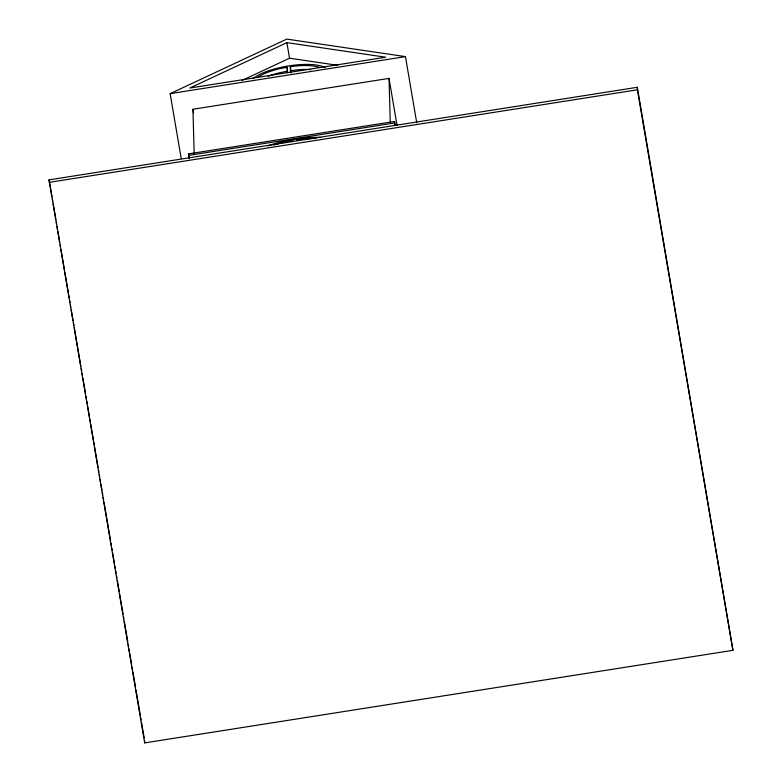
<?xml version="1.0" encoding="UTF-8"?>
<svg xmlns="http://www.w3.org/2000/svg" width="782" height="782" viewBox="0 0 782 782"><rect width="100%" height="100%" fill="white"/><g stroke="black" fill="none" stroke-linecap="round" stroke-linejoin="round"><path stroke-width="1.17" d="M181.219 158.58L170.144 93.644L286.798 39.1L405.457 56.617L416.728 122.745M286.896 42.639L189.801 88.034L385.663 57.213L286.896 42.639L289.545 58.21L337.726 65.317M242.107 80.39L289.545 58.21M287.385 69.178L287.053 67.232L279.399 68.748A36.392 10.909 -9.7 0 0 257.728 77.301M287.717 71.123L280.054 72.638A36.392 10.909 -9.7 0 0 268.079 76.304M293.113 140.447L288.978 141.18A44.945 13.47 -9.7 0 0 273.71 145.11M170.144 93.644L405.457 56.617M194.19 153.937L192.939 109.245L389.025 78.386L397.021 125.276M189.049 157.788L188.599 153.878L394.49 121.474L395.086 124.983M188.638 155.383L394.539 122.979L394.49 121.474M49.061 179.87L637.33 87.291L732.939 650.321L144.67 742.9L49.061 179.87L51.935 196.712M49.129 182.372L637.398 89.793L637.33 87.291M296.378 139.929L300.503 139.362A44.945 13.47 -9.7 0 1 315.86 138.473M290.474 72.237L290.317 66.714L297.991 65.825A36.392 10.909 -9.7 0 1 319.946 67.516M637.398 89.793L732.939 650.321M394.539 122.979L394.93 125.316M290.317 66.714L291.315 72.56M192.939 109.245L193.555 112.852M188.599 153.878L189.42 158.687M52.345 199.117L52.756 201.521M53.166 203.926L55.825 219.566M56.236 221.971L56.646 224.375M57.057 226.78L57.467 229.194M57.878 231.599L59.725 242.42M60.136 244.825L60.546 247.229M60.957 249.634L64.437 270.083M64.847 272.488L68.337 292.937M68.748 295.342L69.158 297.756M69.569 300.161L69.969 302.566M70.38 304.97L70.791 307.375M71.201 309.78L73.049 320.61M73.459 323.015L73.87 325.42M74.28 327.824L80.839 366.318M81.25 368.723L81.66 371.127M82.071 373.532L82.481 375.937M82.892 378.341L85.561 393.981M85.961 396.386L86.372 398.791M86.782 401.195L87.193 403.6M87.604 406.005L89.451 416.835M89.862 419.24L90.272 421.645M90.683 424.049L93.351 439.689M93.762 442.094L94.163 444.499M94.573 446.903L98.063 467.353M98.473 469.757L98.884 472.162M99.294 474.566L99.705 476.971M100.116 479.386L100.526 481.79M100.937 484.195L101.963 490.206M102.364 492.611L102.774 495.016M103.185 497.42L103.595 499.825M104.006 502.239L110.565 540.724M110.976 543.128L111.386 545.533M111.797 547.947L112.207 550.352M112.618 552.757L114.465 563.578M114.876 565.982L115.286 568.387M115.697 570.801L116.107 573.206M116.518 575.611L116.929 578.015M117.339 580.42L119.177 591.241M119.587 593.655L123.077 614.095M123.488 616.509L123.898 618.914M124.309 621.319L127.789 641.768M128.199 644.173L128.61 646.577M129.02 648.982L129.431 651.386M129.841 653.791L131.689 664.622M132.099 667.026L132.51 669.431M132.92 671.836L135.579 687.476M135.99 689.88L140.301 715.139M140.711 717.544L141.122 719.948M141.532 722.353L144.191 737.993M389.025 78.386L390.247 121.865M291.041 72.814L290.982 70.615L298.656 69.715A36.392 10.909 -9.7 0 1 310.737 69.598M287.053 67.232L287.199 72.755M144.602 740.398L144.67 742.9M253.026 78.659A39.735 11.906 -9.7 0 1 289.174 65.815A39.735 11.906 -9.7 0 1 325.097 67.614M267.913 145.921A48.259 14.457 -9.7 0 1 320.61 137.417"/></g></svg>
